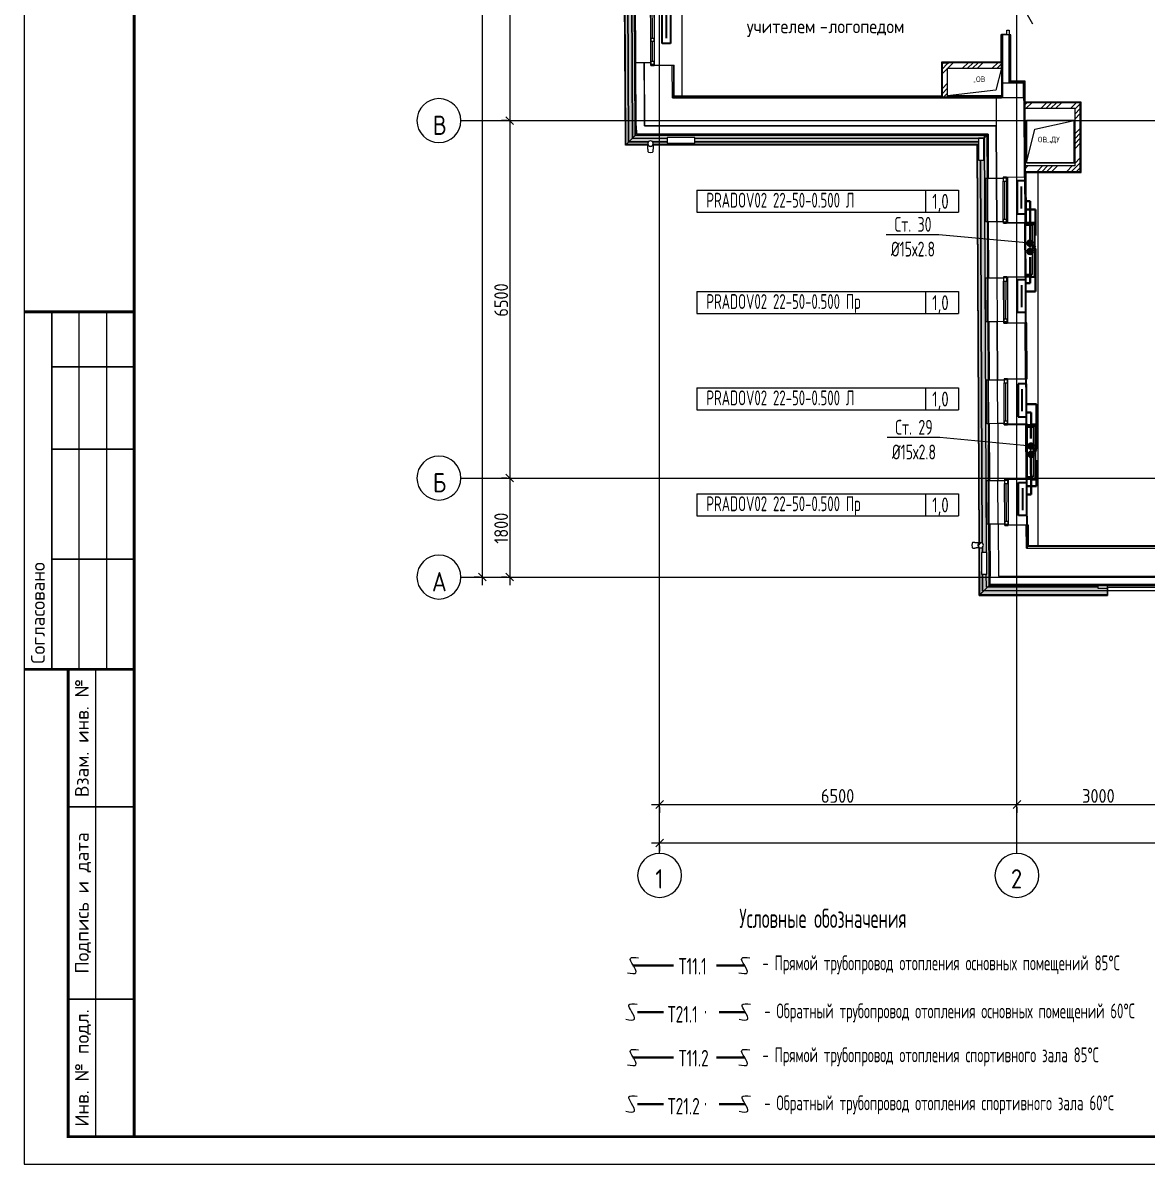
# Model space of a CAD drawing. Header units: millimetres. Extents: x -3929 to 624051, y 52832 to 514950.
# Drawn here: x 155734 to 176184, y 228186 to 248942 of the extents above; entities that cross this region are included whole.
import ezdxf
from ezdxf import colors
from ezdxf.entities.mleader import LeaderData, LeaderLine
from ezdxf.enums import TextEntityAlignment as Align
from ezdxf.math import Vec2, Vec3

# ---------------------------------------------------------------- set-up
doc = ezdxf.new("R2010")
doc.units = ezdxf.units.MM
doc.linetypes.add('ADSK_Линия сетки', pattern=[25, 20, -2.5, 0, -2.5])
doc.linetypes.add('Hidden', pattern=[7.14375, 4.7625, -2.38125])
for name, color, linetype in [('9_Форматы', 7, 'Continuous'), ('ПРИБОРЫ', 3, 'Continuous'), ('статистика приборов', 252, 'Continuous'), ('стояки', 7, 'Continuous')]:
    doc.layers.add(name, color=color, linetype=linetype)
for name, color, linetype, lineweight in [('_ Окна', 7, 'Continuous', 9), ('_надписи ОВ', 7, 'Continuous', 20), ('Аннотация', 7, 'Continuous', 18), ('Двери', 7, 'Continuous', 9), ('Марки помещений', 7, 'Continuous', 20), ('Обобщенные модели', 7, 'Continuous', 18), ('ОВ-О-Оборудование', 32, 'Continuous', 35), ('ОВ-рамка', 7, 'Continuous', 30), ('ОВ-ТЕКСТ', 7, 'Continuous', 25), ('Ограждение', 7, 'Continuous', 9), ('Окна', 7, 'Continuous', 9), ('Оси', 253, 'Continuous', 9), ('Перекрытие', 7, 'Continuous', 18), ('Размеры', 7, 'Continuous', 9), ('Стены внутренние', 7, 'Continuous', 18), ('Стены наружные', 7, 'Continuous', 18), ('Стены несущие', 7, 'Continuous', 30), ('Стены отделка', 7, 'Continuous', 30), ('Стены перегородки', 7, 'Continuous', 30), ('Стены штриховка', 7, 'Continuous', 9)]:
    doc.layers.add(name, color=color, linetype=linetype, lineweight=lineweight)
for name, color, linetype, true_color in [('т11.1', 1, 'Continuous', 0xff0000), ('т11.2', 7, 'Continuous', 0x6d366d), ('т21.1', 5, 'Continuous', 0x0000ff), ('т21.2', 7, 'Continuous', 0x004285)]:
    doc.layers.add(name, color=color, linetype=linetype, true_color=true_color)
doc.styles.add('GOST Common', font='GOST_Common.ttf', dxfattribs={"width": 0.9, "height": 350})
doc.styles.add('GOST Common_1', font='GOST_Common.ttf', dxfattribs={"width": 0.9, "height": 250})
doc.styles.add('GOST Common_2', font='GOST_Common.ttf', dxfattribs={"width": 0.9, "height": 250})
doc.styles.add('GOST Common_5', font='GOST_Common.ttf', dxfattribs={"width": 0.9, "height": 200})
doc.styles.add('ГОСТ', font='isocpeur.ttf', dxfattribs={"width": 0.8, "height": 250})
doc.styles.add('СТИЛЬ', font='simplex.shx', dxfattribs={"width": 0.65})

# ---------------------------------------------------------------- blocks, each defined once
blk = doc.blocks.new('*U2874')
at = {"layer": 'ОВ-О-Оборудование', "color": 32, "ltscale": 0.1, "true_color": 0xcd6928}
for p, q in [((500, 75), (-500, 75)), ((-500, 75), (-500, -75)), ((-400, 0), (400, 0)), ((500, -75), (500, 75)), ((-500, -75), (500, -75))]:
    blk.add_line(p, q, dxfattribs=at)
blk = doc.blocks.new('2 этаж')
at = {"layer": 'Ограждение', "lineweight": 0, "transparency": 33554432}
for points in [[(357433, -163498), (357611, -163319), (357547, -150924), (357369, -150925), (357433, -163361)], [(357433, -163498), (357437, -163493), (357373, -150954), (357369, -150954), (357433, -163498)], [(357611, -163320), (357612, -163319), (357611, -163319)], [(366204, -171686), (366204, -171556), (366024, -171556), (366024, -171507), (364047, -171507), (363869, -171686), (366024, -171686)], [(364216, -171686), (366204, -171686), (366204, -171682), (363873, -171682), (363869, -171686), (364047, -171686)]]:
    blk.add_hatch(color=253, dxfattribs=at).paths.add_polyline_path(points)
h = blk.add_hatch(color=253, dxfattribs=at)
h.paths.add_polyline_path([(358193, -163498), (363833, -163498), (363855, -163476), (363855, -163370), (363955, -163370), (363955, -163376), (364009, -163322), (364009, -163320), (357611, -163320), (357433, -163498), (357849, -163498), (357840, -163480), (357840, -163458), (357849, -163438), (357869, -163423), (357889, -163419), (357910, -163424), (357928, -163438), (357937, -163458), (357937, -163480), (357930, -163498), (357937, -163498)])
h.paths.add_polyline_path([(358693, -163461), (358193, -163461), (358193, -163361), (358693, -163361)])
h = blk.add_hatch(color=253, dxfattribs=at)
h.paths.add_polyline_path([(363869, -171686), (364047, -171506), (364023, -165914), (364021, -165914), (364017, -164895), (364018, -164895), (364015, -164099), (364013, -164099), (364009, -163322), (363955, -163376), (363955, -163770), (363855, -163770), (363855, -163476), (363833, -163498), (363865, -170734), (363883, -170725), (363905, -170725), (363926, -170735), (363940, -170753), (363945, -170774), (363940, -170796), (363925, -170813), (363906, -170823), (363884, -170823), (363865, -170814), (363869, -171580)])
h.paths.add_polyline_path([(364009, -171303), (363909, -171303), (363909, -170903), (364009, -170903), (364009, -171179)])
h = blk.add_hatch(color=253, dxfattribs=at)
h.paths.add_polyline_path([(357929, -163498), (363833, -163498), (363837, -163494), (357930, -163494), (357928, -163498)])
h.paths.add_polyline_path([(357433, -163498), (357849, -163498), (357847, -163494), (357437, -163494), (357433, -163498)])
h = blk.add_hatch(color=253, dxfattribs=at)
h.paths.add_polyline_path([(363869, -171686), (363873, -171681), (363869, -170816), (363865, -170814), (363869, -171686)])
h.paths.add_polyline_path([(363865, -170734), (363869, -170732), (363837, -163494), (363833, -163498), (363865, -170725)])
h = blk.add_hatch(color=253, dxfattribs=at)
h.paths.add_polyline_path([(364047, -171507), (364048, -171506), (364047, -171506)])
h.paths.add_polyline_path([(364034, -168564), (364035, -168564), (364034, -168564)])
h.paths.add_polyline_path([(364026, -166709), (364027, -166709), (364026, -166709)])
h.paths.add_polyline_path([(364018, -164895), (364019, -164895), (364018, -164895)])
at = {"layer": 'Стены внутренние', "lineweight": 0}
for points in [[(364871, -164956), (364871, -164916), (364718, -164916), (364718, -164956), (364831, -164956)], [(364871, -165890), (364871, -164956), (364831, -164956), (364831, -165890)], [(364720, -165890), (364831, -165890), (364831, -165850), (364720, -165850)], [(364887, -168626), (364887, -168586), (364735, -168586), (364735, -168626), (364847, -168626)], [(364887, -169571), (364887, -168626), (364847, -168626), (364847, -169571)], [(364737, -169571), (364847, -169571), (364847, -169531), (364737, -169531)]]:
    blk.add_hatch(color=253, dxfattribs=at).paths.add_polyline_path(points)
at = {"color": 253, "linetype": 'ByBlock', "lineweight": 0}
for p, q in [((355258, -162982), (355399, -163123)), ((355399, -163123), (355258, -162982)), ((355258, -169482), (355399, -169623)), ((355399, -169623), (355258, -169482)), ((354758, -171282), (354900, -171423)), ((355258, -171282), (355399, -171423)), ((358126, -175418), (357984, -175559)), ((364484, -175559), (364626, -175418)), ((364626, -175418), (364484, -175559)), ((358126, -176118), (357984, -176259))]:
    blk.add_line(p, q, dxfattribs=at)
at = {"layer": '_ Окна', "color": 253, "lineweight": 0}
for p, q in [((357923, -161552), (357919, -160732)), ((357893, -161552), (357953, -161552)), ((357893, -161612), (357893, -161552)), ((357953, -161612), (357893, -161612)), ((357925, -161972), (357923, -161612)), ((357953, -161552), (357953, -161612)), ((357895, -161972), (357955, -161972)), ((357896, -162052), (357895, -161972)), ((357955, -162032), (357895, -162032)), ((357956, -162052), (357896, -162052)), ((357955, -161972), (357956, -162052)), ((364363, -164078), (364303, -164078)), ((364303, -164078), (364303, -164154)), ((364363, -164098), (364303, -164098)), ((364303, -164154), (364363, -164154)), ((364336, -164842), (364333, -164154)), ((364363, -164154), (364363, -164078)), ((364306, -164842), (364366, -164842)), ((364307, -164918), (364306, -164842)), ((364367, -164898), (364307, -164898)), ((364367, -164918), (364307, -164918)), ((364366, -164842), (364367, -164918)), ((364371, -165893), (364311, -165893)), ((364311, -165893), (364312, -165969)), ((364371, -165913), (364311, -165913)), ((364312, -165969), (364372, -165969)), ((364345, -166657), (364342, -165969)), ((364372, -165969), (364371, -165893)), ((364315, -166657), (364375, -166657)), ((364315, -166733), (364315, -166657)), ((364375, -166657), (364375, -166733)), ((364375, -166713), (364315, -166713)), ((364375, -166733), (364315, -166733)), ((364380, -167747), (364320, -167747)), ((364320, -167747), (364321, -167823)), ((364380, -167767), (364320, -167767)), ((364321, -167823), (364381, -167823)), ((364354, -168511), (364351, -167823)), ((364381, -167823), (364380, -167747)), ((364324, -168511), (364384, -168511)), ((364324, -168587), (364324, -168511)), ((364384, -168511), (364384, -168587)), ((364384, -168567), (364324, -168567)), ((364384, -168587), (364324, -168587)), ((364389, -169574), (364329, -169574)), ((364329, -169574), (364329, -169650)), ((364389, -169594), (364329, -169594)), ((364329, -169650), (364389, -169650)), ((364362, -170338), (364359, -169650)), ((364389, -169650), (364389, -169574)), ((364332, -170338), (364392, -170338)), ((364333, -170414), (364332, -170338)), ((364393, -170394), (364333, -170394)), ((364392, -170338), (364393, -170414)), ((364393, -170414), (364333, -170414))]:
    blk.add_line(p, q, dxfattribs=at)
at = {"layer": 'Двери', "color": 253, "lineweight": 0}
for p, q in [((364412, -160550), (364840, -161291)), ((364372, -161406), (364412, -161406)), ((364372, -161493), (364372, -161406)), ((364412, -161406), (364412, -161493)), ((364412, -161493), (364372, -161493))]:
    blk.add_line(p, q, dxfattribs=at)
at = {"layer": 'Обобщенные модели', "color": 253, "lineweight": 0}
for p, q in [((364272, -162099), (364172, -162499)), ((364172, -162499), (363292, -162599)), ((364272, -162599), (363292, -162599)), ((363292, -162599), (364272, -162599)), ((364725, -163822), (364725, -163052)), ((364725, -163052), (365595, -163052)), ((365595, -163052), (364725, -163052)), ((364725, -163052), (364725, -163822)), ((364879, -163206), (365595, -163052)), ((365595, -163052), (365595, -163822)), ((365595, -163822), (365595, -163052)), ((364725, -163822), (364879, -163206)), ((357839, -163493), (357839, -163490)), ((357839, -163494), (357839, -163493)), ((357839, -163496), (357839, -163495)), ((357839, -163500), (357839, -163498)), ((357839, -163504), (357839, -163500)), ((357839, -163508), (357839, -163504)), ((357839, -163512), (357839, -163508)), ((357839, -163516), (357839, -163512)), ((357839, -163520), (357839, -163516)), ((357839, -163525), (357839, -163520)), ((357839, -163530), (357839, -163525)), ((357839, -163535), (357839, -163530)), ((357839, -163540), (357839, -163535)), ((357839, -163545), (357839, -163540)), ((357839, -163550), (357839, -163545)), ((357839, -163556), (357839, -163550)), ((357939, -163489), (357939, -163492)), ((357939, -163492), (357939, -163493)), ((357939, -163493), (357939, -163494)), ((357939, -163495), (357939, -163497)), ((357939, -163498), (357939, -163502)), ((357939, -163502), (357939, -163506)), ((357939, -163506), (357939, -163510)), ((357939, -163510), (357939, -163514)), ((357939, -163514), (357939, -163519)), ((357939, -163519), (357939, -163523)), ((357939, -163523), (357939, -163528)), ((357939, -163528), (357939, -163533)), ((357939, -163533), (357939, -163538)), ((357939, -163538), (357939, -163543)), ((357939, -163543), (357939, -163548)), ((357939, -163548), (357939, -163553)), ((357839, -163561), (357839, -163556)), ((357839, -163567), (357839, -163561)), ((357839, -163572), (357839, -163567)), ((357839, -163572), (357839, -163615)), ((357939, -163553), (357939, -163559)), ((357939, -163559), (357939, -163564)), ((357939, -163564), (357939, -163570)), ((357939, -163570), (357939, -163572)), ((357939, -163615), (357939, -163572)), ((365595, -163822), (364725, -163822)), ((364725, -163822), (365595, -163822)), ((363791, -170725), (363748, -170725)), ((363791, -170725), (363796, -170725)), ((363796, -170725), (363802, -170725)), ((363802, -170725), (363807, -170725)), ((363807, -170725), (363813, -170724)), ((363813, -170724), (363818, -170724)), ((363818, -170724), (363823, -170724)), ((363823, -170724), (363828, -170724)), ((363828, -170724), (363833, -170724)), ((363833, -170724), (363838, -170724)), ((363838, -170724), (363843, -170724)), ((363843, -170724), (363847, -170724)), ((363847, -170724), (363851, -170724)), ((363851, -170724), (363855, -170724)), ((363855, -170724), (363859, -170724)), ((363859, -170724), (363863, -170724)), ((363863, -170724), (363865, -170724)), ((363867, -170724), (363868, -170724)), ((363870, -170724), (363873, -170724)), ((363873, -170724), (363874, -170724)), ((363749, -170825), (363791, -170825)), ((363793, -170825), (363791, -170825)), ((363799, -170825), (363793, -170825)), ((363805, -170825), (363799, -170825)), ((363810, -170824), (363805, -170825)), ((363815, -170824), (363810, -170824)), ((363821, -170824), (363815, -170824)), ((363826, -170824), (363821, -170824)), ((363831, -170824), (363826, -170824)), ((363836, -170824), (363831, -170824)), ((363840, -170824), (363836, -170824)), ((363845, -170824), (363840, -170824)), ((363849, -170824), (363845, -170824)), ((363854, -170824), (363849, -170824)), ((363858, -170824), (363854, -170824)), ((363861, -170824), (363858, -170824)), ((363865, -170824), (363861, -170824)), ((363869, -170824), (363867, -170824)), ((363871, -170824), (363869, -170824)), ((363872, -170824), (363871, -170824)), ((363875, -170824), (363872, -170824))]:
    blk.add_line(p, q, dxfattribs=at)
at = {"layer": 'Обобщенные модели', "color": 253, "linetype": 'Continuous', "lineweight": 0}
blk.add_line((363847, -170783), (363905, -170725), dxfattribs=at)
at = {"layer": 'Обобщенные модели', "color": 253, "lineweight": 0}
for centre, radius, start, end in [((363782, -162349), 2.5, 0, 180), ((363782, -162349), 2.5, 120, 180), ((363782, -162349), 2.5, 180, 0), ((363782, -162349), 2.5, 240, 345), ((363782, -162349), 2.5, 15, 90), ((357889, -163469), 50, 90, 270), ((357889, -163469), 52, 203.2523, 208.696), ((357889, -163469), 52, 208.696, 210.1943), ((357889, -163469), 52, 211.019, 213.1761), ((357889, -163469), 52, 215.3357, 270), ((357889, -163469), 50, 270, 90), ((357889, -163469), 52, 270, 324.6643), ((357889, -163469), 52, 326.8239, 328.981), ((357889, -163469), 52, 331.304, 336.7477), ((357889, -163469), 52, 329.8057, 331.304), ((365160, -163437), 2.5, 0, 180), ((365160, -163437), 2.5, 60, 165), ((365160, -163437), 2.5, 180, 0), ((365160, -163437), 2.5, 195, 270), ((365160, -163437), 2.5, 300, 0), ((363895, -170774), 52, 125.2348, 180.2725), ((363895, -170774), 52, 180.2725, 235.2696), ((363895, -170774), 50, 0.2725, 180.2725), ((363895, -170774), 50, 180.2725, 0.2725), ((363895, -170774), 52, 120.9173, 123.0748), ((363895, -170774), 52, 118.5939, 120.0924), ((363895, -170774), 52, 113.3663, 118.5939), ((363895, -170774), 52, 237.4288, 239.5855), ((363895, -170774), 52, 240.41, 241.908), ((363895, -170774), 52, 241.908, 247.1874)]:
    blk.add_arc(centre, radius, start, end, dxfattribs=at)
for centre, major_axis, start_param, end_param in [((357889, -163615), (50, 0), 3.141593, 4.712389), ((357889, -163615), (50, 0), 4.712389, 6.283185), ((363748, -170775), (0.2, -50), 3.141593, 4.712389), ((363748, -170775), (0.2, -50), 4.712389, 6.283185)]:
    blk.add_ellipse(centre, major_axis=major_axis, ratio=0.309017, start_param=start_param, end_param=end_param, dxfattribs=at)
at = {"layer": 'Ограждение', "color": 253, "lineweight": 0}
for p, q in [((357433, -163498), (357369, -150925)), ((357433, -163498), (357369, -150954)), ((357435, -163497), (357370, -150925)), ((357434, -163497), (357370, -150954)), ((357434, -163497), (357370, -150954)), ((357435, -163497), (357371, -150954)), ((357437, -163495), (357372, -150954)), ((357437, -163495), (357373, -150954)), ((357437, -163494), (357373, -150954)), ((357439, -163493), (357374, -150954)), ((357611, -163320), (357547, -150924)), ((357611, -163320), (357547, -150924)), ((357596, -160282), (357605, -162003)), ((357605, -162003), (357596, -160282)), ((357605, -162003), (357612, -163319)), ((357611, -163320), (357433, -163498)), ((357435, -163497), (357611, -163320)), ((357612, -163319), (357611, -163320)), ((364009, -163320), (357611, -163320)), ((364009, -163320), (357611, -163320)), ((364009, -163322), (363955, -163376)), ((363955, -163376), (364009, -163322)), ((357433, -163498), (357434, -163497)), ((357435, -163497), (357433, -163498)), ((357433, -163498), (357435, -163497)), ((357849, -163498), (357433, -163498)), ((357849, -163498), (357433, -163498)), ((357848, -163497), (357434, -163497)), ((357848, -163497), (357434, -163497)), ((357435, -163497), (357434, -163497)), ((357439, -163493), (357435, -163497)), ((357435, -163497), (357437, -163494)), ((357437, -163494), (357435, -163497)), ((357435, -163497), (357437, -163494)), ((357437, -163495), (357435, -163497)), ((357435, -163497), (357437, -163495)), ((357848, -163497), (357435, -163497)), ((357848, -163497), (357435, -163497)), ((357437, -163494), (357439, -163493)), ((357847, -163494), (357437, -163494)), ((357847, -163495), (357437, -163495)), ((357847, -163495), (357437, -163495)), ((357437, -163495), (357437, -163495)), ((357846, -163493), (357439, -163493)), ((363833, -163498), (357928, -163498)), ((363833, -163498), (357928, -163498)), ((363835, -163497), (357929, -163497)), ((363835, -163497), (357929, -163497)), ((363835, -163497), (357929, -163497)), ((363834, -163497), (357929, -163497)), ((363837, -163494), (357930, -163494)), ((363837, -163495), (357930, -163495)), ((363837, -163495), (357930, -163495)), ((363839, -163493), (357931, -163493)), ((363833, -163498), (363855, -163476)), ((363834, -163497), (363833, -163498)), ((363833, -163498), (363835, -163497)), ((363835, -163497), (363833, -163498)), ((363865, -170734), (363833, -163498)), ((363865, -170734), (363833, -163498)), ((363866, -170734), (363834, -163497)), ((363855, -163476), (363835, -163497)), ((363835, -163497), (363839, -163493)), ((363837, -163494), (363835, -163497)), ((363835, -163497), (363837, -163494)), ((363837, -163494), (363835, -163497)), ((363835, -163497), (363837, -163495)), ((363837, -163495), (363835, -163497)), ((363835, -163497), (363835, -163497)), ((363866, -170734), (363835, -163497)), ((363866, -170734), (363835, -163497)), ((363867, -170733), (363835, -163497)), ((363839, -163493), (363837, -163494)), ((363869, -170732), (363837, -163494)), ((363837, -163495), (363837, -163495)), ((363868, -170733), (363837, -163495)), ((363869, -170732), (363837, -163495)), ((363870, -170732), (363839, -163493)), ((364018, -164895), (364015, -164099)), ((364018, -164895), (364015, -164099)), ((364016, -164099), (364019, -164895)), ((364019, -164895), (364016, -164099)), ((364026, -166709), (364023, -165914)), ((364026, -166709), (364023, -165914)), ((364024, -165914), (364027, -166709)), ((364027, -166709), (364024, -165914)), ((364034, -168564), (364031, -167769)), ((364034, -168564), (364031, -167769)), ((364032, -167769), (364035, -168564)), ((364035, -168564), (364032, -167769)), ((364047, -171507), (364036, -168947)), ((364047, -171507), (364036, -168947)), ((364040, -169596), (364043, -170391)), ((364043, -170391), (364040, -169596)), ((363869, -171686), (363865, -170814)), ((363869, -171686), (363865, -170814)), ((363870, -171685), (363866, -170815)), ((363870, -171685), (363866, -170815)), ((363870, -171684), (363867, -170815)), ((363871, -171684), (363867, -170815)), ((363872, -171682), (363869, -170816)), ((363873, -171682), (363869, -170816)), ((363873, -171682), (363869, -170816)), ((363874, -171681), (363871, -170817)), ((364047, -171507), (363869, -171686)), ((363870, -171684), (364047, -171507)), ((364048, -171506), (364047, -171507)), ((364047, -171507), (366024, -171507)), ((364047, -171507), (366024, -171507)), ((364048, -171486), (364048, -171506)), ((366204, -171556), (366204, -171686)), ((366204, -171684), (366204, -171556)), ((363870, -171684), (363869, -171686)), ((363869, -171686), (363870, -171684)), ((363869, -171686), (363870, -171685)), ((363869, -171686), (366204, -171686)), ((363869, -171686), (366204, -171686)), ((363874, -171681), (363870, -171684)), ((363870, -171684), (363873, -171682)), ((363873, -171682), (363870, -171684)), ((363870, -171684), (363873, -171682)), ((363870, -171684), (366204, -171684)), ((363871, -171684), (363870, -171685)), ((363870, -171685), (366204, -171685)), ((363870, -171685), (366204, -171685)), ((363872, -171682), (363871, -171684)), ((363871, -171684), (363872, -171682)), ((363871, -171684), (366204, -171684)), ((363872, -171682), (366204, -171682)), ((363873, -171682), (363872, -171682)), ((363873, -171682), (363874, -171681)), ((363873, -171682), (366204, -171682)), ((363873, -171682), (366204, -171682)), ((363874, -171681), (366204, -171681)), ((366204, -171682), (366204, -171681)), ((366204, -171681), (366204, -171684)), ((366204, -171684), (366204, -171682)), ((366204, -171682), (366204, -171684)), ((366204, -171684), (366204, -171682)), ((366204, -171682), (366204, -171682)), ((366204, -171682), (366204, -171684)), ((366204, -171684), (366204, -171682)), ((366204, -171686), (366204, -171684)), ((366204, -171684), (366204, -171686)), ((366204, -171684), (366204, -171685)), ((366204, -171686), (366204, -171685))]:
    blk.add_line(p, q, dxfattribs=at)
at = {"layer": 'Окна', "color": 253, "lineweight": 0}
for p, q in [((357893, -161552), (357889, -160732)), ((357949, -160732), (357953, -161552)), ((357893, -161552), (357893, -161612)), ((357895, -161972), (357893, -161612)), ((357953, -161612), (357953, -161552)), ((357953, -161612), (357955, -161972)), ((357895, -161972), (357896, -162052)), ((357896, -162052), (357956, -162052)), ((357956, -162052), (357955, -161972)), ((364303, -164078), (364303, -164154)), ((364363, -164078), (364303, -164078)), ((364306, -164842), (364303, -164154)), ((364363, -164154), (364363, -164078)), ((364363, -164154), (364366, -164842)), ((364306, -164842), (364307, -164918)), ((364307, -164918), (364367, -164918)), ((364367, -164918), (364366, -164842)), ((364311, -165893), (364312, -165969)), ((364371, -165893), (364311, -165893)), ((364315, -166657), (364312, -165969)), ((364372, -165969), (364371, -165893)), ((364372, -165969), (364375, -166657)), ((364315, -166657), (364315, -166733)), ((364375, -166733), (364375, -166657)), ((364315, -166733), (364375, -166733)), ((364320, -167747), (364321, -167823)), ((364380, -167747), (364320, -167747)), ((364324, -168511), (364321, -167823)), ((364381, -167823), (364380, -167747)), ((364381, -167823), (364384, -168511)), ((364324, -168511), (364324, -168587)), ((364384, -168587), (364384, -168511)), ((364324, -168587), (364384, -168587)), ((364329, -169574), (364329, -169650)), ((364389, -169574), (364329, -169574)), ((364332, -170338), (364329, -169650)), ((364389, -169650), (364389, -169574)), ((364389, -169650), (364392, -170338)), ((364332, -170338), (364333, -170414)), ((364393, -170414), (364392, -170338)), ((364333, -170414), (364393, -170414))]:
    blk.add_line(p, q, dxfattribs=at)
at = {"layer": 'Оси', "color": 253, "linetype": 'ADSK_Линия сетки', "lineweight": 0}
for p, q in [((364555, -176377), (364555, -127124)), ((358055, -176377), (358055, -127237)), ((354441, -163052), (420560, -163052)), ((354441, -169552), (407251, -169552)), ((354441, -171352), (414768, -171352))]:
    blk.add_line(p, q, dxfattribs=at)
at = {"layer": 'Оси', "color": 253, "lineweight": 0}
for centre, start, end in [((354041, -163052), 90, 270), ((354041, -163052), 270, 90), ((354041, -169552), 90, 270), ((354041, -169552), 270, 90), ((354041, -171352), 90, 270), ((354041, -171352), 270, 90), ((358055, -176777), 0, 180), ((364555, -176777), 0, 180), ((358055, -176777), 180, 0), ((364555, -176777), 180, 0)]:
    blk.add_arc(centre, 400, start, end, dxfattribs=at)
at = {"layer": 'Перекрытие', "color": 253, "lineweight": 0}
for p, q in [((357956, -160232), (357956, -162046)), ((358465, -162606), (358465, -160241)), ((364272, -161493), (364272, -161478)), ((364272, -161478), (364372, -161478)), ((357956, -162046), (358311, -162046)), ((358311, -162046), (358311, -162050)), ((364382, -164078), (364382, -164908)), ((364942, -163982), (364942, -163977)), ((364942, -170784), (364942, -163994)), ((364382, -164908), (364696, -164908)), ((364382, -165893), (364382, -166728)), ((364382, -166728), (364705, -166728)), ((364728, -167385), (364729, -167439)), ((364382, -167747), (364382, -168058)), ((364384, -168568), (364714, -168568)), ((364734, -168568), (364742, -168568)), ((364742, -168568), (364742, -168585)), ((364742, -168626), (364742, -169531)), ((364392, -169574), (364392, -170161)), ((364393, -170400), (364723, -170400)), ((364743, -170400), (364760, -170400)), ((364760, -170400), (364760, -170784))]:
    blk.add_line(p, q, dxfattribs=at)
at = {"layer": 'Размеры', "color": 253, "lineweight": 0}
for p, q in [((354829, -128152), (354829, -171502)), ((355328, -158252), (355328, -163202)), ((355328, -162902), (355328, -169702)), ((355278, -163052), (355178, -163052)), ((355278, -163052), (355178, -163052)), ((355278, -169552), (355178, -169552)), ((355278, -169552), (355178, -169552)), ((355328, -169402), (355328, -171502)), ((354779, -171352), (354679, -171352)), ((355278, -171352), (355178, -171352)), ((357905, -175488), (364705, -175488)), ((358055, -175538), (358055, -175638)), ((364405, -175488), (367705, -175488)), ((364555, -175538), (364555, -175638)), ((364555, -175538), (364555, -175638)), ((357905, -176188), (420055, -176188)), ((358055, -176238), (358055, -176338))]:
    blk.add_line(p, q, dxfattribs=at)
at = {"layer": 'Стены внутренние', "color": 253, "linetype": 'Continuous', "lineweight": 0}
for p, q in [((363192, -162024), (363223, -161993)), ((363192, -162114), (363292, -162014)), ((363292, -162014), (363307, -161999)), ((363297, -162099), (363397, -161999)), ((363566, -162099), (363666, -161999)), ((363656, -162099), (363756, -161999)), ((363746, -162099), (363846, -161999)), ((363836, -162099), (363936, -161999)), ((364105, -162099), (364205, -161999)), ((364195, -162099), (364272, -162022)), ((363192, -162203), (363292, -162103)), ((363192, -162473), (363292, -162373)), ((363192, -162563), (363292, -162463)), ((363227, -162618), (363292, -162552)), ((364687, -162775), (364734, -162727)), ((364724, -162827), (364824, -162727)), ((364993, -162827), (365093, -162727)), ((365083, -162827), (365183, -162727)), ((365173, -162827), (365273, -162727)), ((365263, -162827), (365363, -162727)), ((365532, -162827), (365605, -162754)), ((365605, -162754), (365632, -162727)), ((365605, -162844), (365705, -162744)), ((365605, -162934), (365705, -162834)), ((365605, -163024), (365705, -162924)), ((365716, -162730), (365705, -162749)), ((365705, -163118), (365706, -163118)), ((365605, -163293), (365705, -163193)), ((365605, -163383), (365705, -163283)), ((365705, -163321), (365706, -163321)), ((365605, -163473), (365705, -163373)), ((365605, -163563), (365705, -163463)), ((365712, -163549), (365705, -163561)), ((365605, -163832), (365705, -163732)), ((365705, -163626), (365706, -163626)), ((364695, -163934), (364751, -163877)), ((364921, -163977), (365021, -163877)), ((365011, -163977), (365111, -163877)), ((365100, -163977), (365200, -163877)), ((365190, -163977), (365290, -163877)), ((365460, -163977), (365560, -163877)), ((365549, -163977), (365649, -163877)), ((365639, -163977), (365705, -163912)), ((365649, -163877), (365705, -163822))]:
    blk.add_line(p, q, dxfattribs=at)
at = {"layer": 'Стены внутренние', "color": 253, "lineweight": 0}
for p, q in [((364187, -164894), (364183, -164099)), ((364204, -168563), (364200, -167768)), ((364213, -170390), (364209, -169595))]:
    blk.add_line(p, q, dxfattribs=at)
at = {"layer": 'Стены наружные', "color": 253, "lineweight": 0}
for p, q in [((357441, -163489), (357376, -150999)), ((357490, -163439), (357426, -150909)), ((357426, -150999), (357490, -163439)), ((357564, -163369), (357487, -150924)), ((357496, -150924), (357560, -163369)), ((357537, -150924), (357605, -162003)), ((357625, -162003), (357616, -160283)), ((363959, -163320), (363959, -163369)), ((363959, -163320), (363995, -170903)), ((357844, -163489), (357441, -163489)), ((357490, -163439), (357849, -163439)), ((357849, -163439), (357490, -163439)), ((357560, -163369), (358193, -163369)), ((357928, -163439), (358193, -163439)), ((358193, -163439), (357928, -163439)), ((363839, -163489), (357933, -163489)), ((358693, -163369), (363959, -163369)), ((358693, -163439), (363855, -163439)), ((363855, -163439), (358693, -163439)), ((363874, -170730), (363839, -163489)), ((363891, -163770), (363924, -170734)), ((363924, -170734), (363891, -163770)), ((363987, -164895), (363983, -164100)), ((363983, -164100), (364013, -164100)), ((364183, -164099), (364187, -164894)), ((364017, -164895), (363987, -164895)), ((363995, -166709), (363991, -165914)), ((363991, -165914), (364021, -165914)), ((364191, -165914), (364195, -166709)), ((364025, -166709), (363995, -166709)), ((364004, -168564), (364000, -167769)), ((364000, -167769), (364030, -167769)), ((364034, -168564), (364004, -168564)), ((364734, -168585), (364734, -168568)), ((364013, -170391), (364009, -169596)), ((364009, -169596), (364039, -169596)), ((364042, -170391), (364013, -170391)), ((364743, -170412), (364743, -170400)), ((364755, -170400), (364755, -170412)), ((363925, -170814), (363925, -170903)), ((363925, -170903), (363925, -170814)), ((363879, -171676), (363875, -170819)), ((363927, -171303), (363929, -171606)), ((363928, -171606), (363927, -171303)), ((363998, -171536), (363997, -171303)), ((366203, -171606), (363928, -171606)), ((366024, -171536), (363998, -171536)), ((366203, -171556), (366203, -171606)), ((366203, -171606), (366203, -171676)), ((366204, -171536), (370283, -171536)), ((372473, -171606), (366204, -171606)), ((366203, -171676), (363879, -171676))]:
    blk.add_line(p, q, dxfattribs=at)
at = {"layer": 'Стены несущие', "color": 253, "lineweight": 0}
for p, q in [((357895, -162002), (357775, -162002)), ((357775, -162002), (357781, -163148)), ((357779, -162638), (357775, -162002)), ((358286, -162050), (357956, -162052)), ((358289, -162638), (358286, -162050)), ((363192, -161993), (363192, -162618)), ((363292, -161993), (363192, -161993)), ((363292, -161999), (363292, -161993)), ((364272, -161999), (363292, -161999)), ((363292, -162099), (364272, -162099)), ((363292, -162618), (363292, -162099)), ((364272, -162099), (364272, -161999)), ((364672, -162369), (364292, -162369)), ((364292, -162369), (364292, -162638)), ((364672, -162638), (364672, -162369)), ((364292, -162638), (358289, -162638)), ((363192, -162618), (363292, -162618)), ((364686, -162638), (364672, -162638)), ((364693, -164076), (364686, -162638)), ((365705, -162727), (364687, -162727)), ((364687, -162727), (364687, -162827)), ((364687, -162827), (365605, -162827)), ((365605, -162827), (365605, -163877)), ((365705, -163977), (365705, -162727)), ((357781, -163148), (364178, -163148)), ((364178, -163148), (364183, -164099)), ((365605, -163877), (364695, -163877)), ((364695, -163877), (364695, -163977)), ((364183, -164099), (364303, -164098)), ((364363, -164078), (364693, -164076)), ((364695, -163977), (365705, -163977)), ((364307, -164893), (364187, -164894)), ((364187, -164894), (364191, -165914)), ((364697, -164916), (364367, -164918)), ((364701, -165891), (364697, -164916)), ((364191, -165914), (364311, -165913)), ((364371, -165893), (364701, -165891)), ((364315, -166708), (364195, -166709)), ((364195, -166709), (364200, -167768)), ((364705, -166731), (364375, -166733)), ((364710, -167745), (364705, -166731)), ((364200, -167768), (364320, -167767)), ((364380, -167747), (364710, -167745)), ((364324, -168562), (364204, -168563)), ((364204, -168563), (364209, -169595)), ((364714, -168585), (364384, -168587)), ((364719, -169572), (364714, -168585)), ((364209, -169595), (364329, -169594)), ((364389, -169574), (364719, -169572)), ((364333, -170389), (364213, -170390)), ((364213, -170390), (364217, -171336)), ((364723, -170412), (364393, -170414)), ((364725, -170826), (364723, -170412)), ((364725, -170826), (371723, -170826)), ((364217, -171336), (372233, -171336))]:
    blk.add_line(p, q, dxfattribs=at)
at = {"layer": 'Стены отделка', "color": 253, "lineweight": 0}
for p, q in [((364292, -161493), (364260, -161493)), ((364260, -161493), (364260, -161987)), ((364272, -161999), (364272, -161493)), ((364444, -161493), (364412, -161493)), ((364432, -162349), (364432, -161493)), ((364444, -162337), (364444, -161493)), ((357775, -162002), (357605, -162003)), ((357605, -162003), (357612, -163319)), ((358318, -162050), (358286, -162050)), ((358320, -162606), (358318, -162050)), ((363180, -161989), (363180, -162606)), ((364260, -161987), (363182, -161987)), ((363192, -161999), (363292, -161999)), ((364272, -162099), (364272, -162638)), ((364692, -162349), (364412, -162349)), ((364702, -162337), (364444, -162337)), ((364692, -162369), (364672, -162369)), ((364692, -162349), (364692, -163278)), ((364704, -162715), (364704, -162339)), ((357781, -163148), (357779, -162638)), ((358288, -162618), (358288, -162618)), ((358288, -162618), (358288, -162638)), ((358288, -162638), (364272, -162638)), ((358308, -162606), (358308, -162618)), ((358308, -162618), (363192, -162618)), ((363180, -162606), (358320, -162606)), ((364272, -162618), (363292, -162618)), ((364272, -162638), (364272, -162618)), ((364672, -162638), (364672, -162684)), ((364672, -162684), (364692, -162684)), ((364685, -162638), (364725, -170826)), ((364705, -162638), (364686, -162638)), ((365722, -162715), (364704, -162715)), ((364745, -170826), (364705, -162638)), ((365722, -163994), (365722, -162715)), ((364704, -163278), (364704, -162727)), ((357612, -163319), (364009, -163319)), ((357631, -163148), (357632, -163298)), ((357632, -163299), (357631, -163148)), ((357632, -163298), (364029, -163298)), ((364009, -163299), (357632, -163299)), ((364028, -163148), (357781, -163148)), ((364029, -163299), (364009, -163299)), ((364009, -163319), (364013, -164100)), ((364178, -163148), (364028, -163149)), ((364028, -163149), (364028, -163148)), ((364029, -163298), (364029, -163299)), ((364183, -164099), (364178, -163148)), ((364692, -163278), (364704, -163278)), ((358693, -163361), (358193, -163361)), ((358193, -163361), (358193, -163461)), ((358193, -163461), (358693, -163461)), ((358693, -163461), (358693, -163361)), ((363955, -163370), (363855, -163370)), ((363855, -163370), (363855, -163770)), ((363955, -163770), (363955, -163370)), ((363855, -163770), (363955, -163770)), ((364013, -164100), (364183, -164099)), ((364033, -164099), (364033, -164100)), ((365705, -163982), (364712, -163982)), ((364712, -163982), (364717, -164916)), ((364724, -163994), (365722, -163994)), ((364729, -164904), (364724, -163994)), ((365705, -163977), (365705, -163982)), ((364187, -164894), (364017, -164895)), ((364017, -164895), (364021, -165914)), ((364717, -164916), (364871, -164916)), ((364718, -164916), (364718, -164956)), ((364718, -164956), (364831, -164956)), ((364881, -164904), (364729, -164904)), ((364831, -164956), (364831, -165850)), ((364871, -165890), (364871, -164916)), ((364883, -165900), (364883, -164906)), ((364021, -165914), (364191, -165914)), ((364831, -165850), (364720, -165850)), ((364720, -165850), (364720, -165890)), ((364871, -165890), (364720, -165890)), ((364721, -165890), (364721, -165891)), ((364721, -165891), (364781, -165891)), ((364781, -165891), (364781, -165902)), ((364781, -165902), (364881, -165902)), ((364025, -166709), (364030, -167769)), ((364195, -166709), (364025, -166709)), ((364045, -166709), (364045, -166734)), ((364200, -167768), (364195, -166709)), ((364725, -166731), (364730, -167745)), ((364737, -166731), (364725, -166731)), ((364742, -167745), (364737, -166731)), ((364030, -167769), (364200, -167768)), ((364730, -167745), (364742, -167745)), ((364204, -168563), (364034, -168564)), ((364034, -168564), (364039, -169596)), ((364794, -168585), (364734, -168585)), ((364734, -168585), (364734, -168586)), ((364734, -168586), (364887, -168586)), ((364735, -168586), (364735, -168626)), ((364735, -168626), (364847, -168626)), ((364897, -168574), (364794, -168574)), ((364794, -168574), (364794, -168585)), ((364847, -168626), (364847, -169531)), ((364887, -169571), (364887, -168586)), ((364899, -169581), (364899, -168576)), ((364847, -169531), (364737, -169531)), ((364737, -169531), (364737, -169571)), ((364887, -169571), (364737, -169571)), ((364739, -169571), (364739, -169572)), ((364039, -169596), (364209, -169595)), ((364739, -169572), (364799, -169572)), ((364799, -169572), (364799, -169583)), ((364799, -169583), (364897, -169583)), ((364213, -170390), (364043, -170391)), ((364043, -170391), (364048, -171506)), ((364063, -170391), (364063, -170424)), ((364743, -170412), (364745, -170796)), ((364755, -170412), (364743, -170412)), ((364757, -170784), (364755, -170412)), ((371693, -170796), (364735, -170796)), ((364735, -170796), (364735, -170826)), ((369482, -170784), (364757, -170784)), ((364009, -170903), (363909, -170903)), ((363909, -170903), (363909, -171303)), ((364009, -171303), (364009, -170903)), ((364725, -170826), (364745, -170826)), ((363909, -171303), (364009, -171303)), ((364068, -171486), (364067, -171336)), ((364048, -171506), (372383, -171506)), ((372383, -171486), (364068, -171486)), ((366024, -171506), (366024, -171556)), ((366024, -171556), (366204, -171556)), ((366204, -171556), (366204, -171506))]:
    blk.add_line(p, q, dxfattribs=at)
at = {"layer": 'Стены перегородки', "color": 253, "lineweight": 0}
for p, q in [((364372, -161493), (364292, -161493)), ((364292, -161493), (364292, -162369)), ((364412, -162369), (364412, -161493))]:
    blk.add_line(p, q, dxfattribs=at)
at = {"layer": 'Стены штриховка', "color": 253, "lineweight": 0}
for p, q in [((364262, -161493), (364262, -161989)), ((364442, -162339), (364442, -161493)), ((357631, -163148), (357625, -162003)), ((358306, -162050), (358308, -162606)), ((358318, -162608), (358316, -162050)), ((363182, -161987), (363180, -161987)), ((363180, -161987), (363180, -161989)), ((364262, -161989), (363180, -161989)), ((363182, -161987), (363182, -162608)), ((364704, -162339), (364442, -162339)), ((364702, -163278), (364702, -162337)), ((364704, -162337), (364702, -162337)), ((364704, -162339), (364704, -162337)), ((363182, -162608), (358318, -162608)), ((364176, -162638), (364178, -163148)), ((364672, -162638), (364292, -162638)), ((365720, -162717), (364704, -162717)), ((364704, -162717), (364704, -162727)), ((365720, -163994), (365720, -162715)), ((365720, -162727), (365705, -162727)), ((357631, -163148), (357631, -163148)), ((364029, -163299), (364033, -164099)), ((364722, -163992), (365705, -163992)), ((364727, -164906), (364722, -163992)), ((365705, -163994), (365705, -163982)), ((364041, -165914), (364037, -164895)), ((364883, -164906), (364727, -164906)), ((364881, -165902), (364881, -164904)), ((364883, -164904), (364881, -164904)), ((364883, -164906), (364883, -164904)), ((364781, -165900), (364883, -165900)), ((364881, -165902), (364883, -165902)), ((364883, -165902), (364883, -165900)), ((364045, -166734), (364050, -167769)), ((364740, -167745), (364735, -166731)), ((364059, -169596), (364054, -168564)), ((364899, -168576), (364794, -168576)), ((364897, -169583), (364897, -168574)), ((364899, -168574), (364897, -168574)), ((364899, -168576), (364899, -168574)), ((364799, -169581), (364899, -169581)), ((364897, -169583), (364899, -169583)), ((364899, -169583), (364899, -169581)), ((364063, -170424), (364067, -171336)), ((364755, -170786), (364753, -170412)), ((369484, -170786), (364755, -170786)), ((364068, -171486), (364048, -171486))]:
    blk.add_line(p, q, dxfattribs=at)
at = {"layer": 'Аннотация', "color": 253, "lineweight": 0, "style": 'GOST Common_5', "width": 0.9}
for s, p in [('ОВ', (363811, -162349)), ('ОВ', (364937, -163446)), ('_', (365081, -163446)), ('ДУ', (365175, -163446))]:
    blk.add_text(s, height=100, dxfattribs=at).set_placement(p)
at = {"layer": 'Марки помещений', "color": 253, "lineweight": 0, "style": 'GOST Common_2', "width": 0.9}
for s, p in [('учителем', (359641, -161463)), ('-', (360969, -161463)), ('логопедом', (361126, -161463))]:
    blk.add_text(s, height=250, dxfattribs=at).set_placement(p)
at = {"layer": 'Оси', "color": 253, "lineweight": 0, "style": 'GOST Common', "width": 0.9}
for s, p in [('В', (353930, -163312)), ('Б', (353930, -169812)), ('А', (353914, -171612)), ('1', (357975, -177016)), ('2', (364444, -177016))]:
    blk.add_text(s, height=350, dxfattribs=at).set_placement(p)
at = {"layer": 'Размеры', "color": 253, "lineweight": 0, "style": 'GOST Common_1', "width": 0.9}
for s, p in [('6500', (355298, -166617)), ('1800', (355298, -170745))]:
    blk.add_text(s, height=250, rotation=90, dxfattribs=at).set_placement(p)
for s, p in [('6500', (360990, -175458)), ('3000', (365740, -175458))]:
    blk.add_text(s, height=250, dxfattribs=at).set_placement(p)
blk = doc.blocks.new('*U2877')
at = {"layer": 'ОВ-О-Оборудование', "color": 32, "ltscale": 0.1, "true_color": 0xcd6928}
for p, q in [((300, 75), (-300, 75)), ((-300, 75), (-300, -75)), ((-200, 0), (200, 0)), ((300, -75), (300, 75)), ((-300, -75), (300, -75))]:
    blk.add_line(p, q, dxfattribs=at)
blk = doc.blocks.new('*U2998')
at = {"layer": '9_Форматы', "color": 7, "linetype": 'Continuous', "lineweight": 9, "ltscale": 100}
blk.add_lwpolyline([(5, -5), (5, 589), (-836, 589), (-836, -5)], close=True, dxfattribs=at)
at = {"layer": '9_Форматы', "color": 7, "linetype": 'Continuous', "lineweight": 9, "ltscale": 100, "const_width": 0.5}
blk.add_lwpolyline([(0, 0), (0, 584), (-816, 584), (-816, 0)], close=True, dxfattribs=at)
at = {"layer": '9_Форматы', "color": 7, "linetype": 'Continuous', "lineweight": 9, "ltscale": 100}
for points, const_width in [([(-816, 150), (-836, 150)], 0.5), ([(-831, 85), (-831, 150)], 0.3), ([(-816, 140), (-831, 140)], 0.3), ([(-816, 125), (-831, 125)], 0.3), ([(-816, 105), (-831, 105)], 0.3), ([(-816, 85), (-836, 85)], 0.5), ([(-816, 0), (-828, 0), (-828, 85), (-828, 85)], 0.5), ([(-823, 0), (-823, 85)], 0.3), ([(-828, 60), (-816, 60)], 0.3), ([(-828, 25), (-816, 25)], 0.3)]:
    blk.add_lwpolyline(points, dxfattribs=dict(at, const_width=const_width))
for points in [[(-826, 85), (-826, 150)], [(-821, 85), (-821, 150)], [(-821, 85), (-821, 150)]]:
    blk.add_lwpolyline(points, dxfattribs=at)
at = {"layer": '9_Форматы', "color": 7, "linetype": 'Continuous', "lineweight": 9, "ltscale": 100, "style": 'ГОСТ'}
blk.add_text('Согласовано', height=2.5, rotation=90, dxfattribs=at).set_placement((-832.25, 86))
for s, p in [('Взам. инв. №', (-825.5, 72.5)), ('Подпись и дата', (-825.5, 42.5)), ('Инв. № подл.', (-825.5, 12.5))]:
    blk.add_text(s, height=2.5, rotation=90, dxfattribs=at).set_placement(p, align=Align.MIDDLE_CENTER)

msp = doc.modelspace()

# ---------------------------------------------------------------- hatches: boundary and pattern name
at = {"layer": 'т11.1', "lineweight": 40}
h = msp.add_hatch(color=256, dxfattribs=at)
h.dxf.hatch_style = 1
h.paths.add_polyline_path([(174103.169, 244934.429, 1), (174003.169, 244934.429, 1)])
h = msp.add_hatch(color=256, dxfattribs=at)
h.dxf.hatch_style = 1
h.paths.add_polyline_path([(174120.717, 241094.471, 1), (174020.717, 241094.471, 1)])
at = {"layer": 'т21.1', "lineweight": 40, "ltscale": 50}
h = msp.add_hatch(color=256, dxfattribs=at)
h.dxf.hatch_style = 1
h.paths.add_polyline_path([(174103.169, 244784.429, 1), (174003.169, 244784.429, 1)])
h = msp.add_hatch(color=256, dxfattribs=at)
h.dxf.hatch_style = 1
h.paths.add_polyline_path([(174120.717, 241244.471, 1), (174020.717, 241244.471, 1)])

# ---------------------------------------------------------------- linework, layer by layer
at = {"layer": '_надписи ОВ', "ltscale": 10}
for points in [[(166730.772, 231665.868), (166884.956, 231665.971), (166833.141, 231805.739), (166783.786, 231927.922), (166934.489, 231940.088)], [(168755.552, 231665.496), (168909.736, 231665.598), (168857.922, 231805.367), (168808.566, 231927.549), (168959.27, 231939.715)], [(166703.772, 230820.48), (166857.956, 230820.582), (166806.141, 230960.351), (166756.786, 231082.533), (166907.489, 231094.7)], [(168765.166, 230820.105), (168919.35, 230820.208), (168867.535, 230959.977), (168818.18, 231082.159), (168968.883, 231094.325)], [(166730.772, 229993.663), (166884.956, 229993.765), (166833.141, 230133.534), (166783.786, 230255.716), (166934.489, 230267.882)], [(168755.552, 229993.29), (168909.736, 229993.393), (168857.922, 230133.162), (168808.566, 230255.344), (168959.27, 230267.51)], [(166703.772, 229148.275), (166857.956, 229148.377), (166806.141, 229288.146), (166756.786, 229410.328), (166907.489, 229422.494)], [(168765.166, 229147.9), (168919.35, 229148.003), (168867.535, 229287.771), (168818.18, 229409.954), (168968.883, 229422.12)]]:
    msp.add_spline(points, degree=3, dxfattribs=at)
at = {"layer": 'ПРИБОРЫ', "color": 7, "lineweight": 15}
for p, q in [((167992.966, 245899.427), (172752.586, 245899.427)), ((167992.966, 245899.427), (172752.586, 245899.427)), ((167992.966, 245899.427), (167992.966, 245499.427)), ((172152.586, 245899.427), (172152.586, 245499.427)), ((172752.586, 245899.427), (172752.586, 245499.427)), ((167992.966, 245499.427), (172752.586, 245499.427)), ((167992.966, 244056.225), (172752.586, 244056.225)), ((167992.966, 244056.225), (172752.586, 244056.225)), ((167992.966, 244056.225), (167992.966, 243656.225)), ((172152.586, 244056.225), (172152.586, 243656.225)), ((172752.586, 244056.225), (172752.586, 243656.225)), ((167992.966, 243656.225), (172752.586, 243656.225)), ((167992.966, 242304.612), (172752.586, 242304.612)), ((167992.966, 242304.612), (172752.586, 242304.612)), ((167992.966, 242304.612), (167992.966, 241904.612)), ((172152.586, 242304.612), (172152.586, 241904.612)), ((172752.586, 242304.612), (172752.586, 241904.612)), ((167992.966, 241904.612), (172752.586, 241904.612)), ((167992.966, 240378.691), (172752.586, 240378.691)), ((167992.966, 240378.691), (172752.586, 240378.691)), ((167992.966, 240378.691), (167992.966, 239978.691)), ((172152.586, 240378.691), (172152.586, 239978.691)), ((172752.586, 240378.691), (172752.586, 239978.691)), ((167992.966, 239978.691), (172752.586, 239978.691))]:
    msp.add_line(p, q, dxfattribs=at)
at = {"layer": 'т11.1', "lineweight": 40}
for p, q in [((173974.117, 245697.283), (174053.772, 245697.283)), ((174053.772, 245697.283), (174053.169, 244934.429)), ((174053.169, 244934.429), (174154.167, 244833.432)), ((174154.167, 244054.83), (174154.167, 244833.432)), ((173974.117, 244054.83), (174154.167, 244054.83)), ((173991.665, 242007.325), (174171.715, 242007.325)), ((174171.715, 242007.325), (174171.715, 241195.469)), ((174070.717, 241094.471), (174171.715, 241195.469)), ((174071.32, 240364.951), (174070.743, 241094.497)), ((173991.665, 240364.951), (174071.32, 240364.951)), ((167571.226, 231796.543), (166828.947, 231796.674)), ((168863.341, 231796.299), (168349.374, 231796.413))]:
    msp.add_line(p, q, dxfattribs=at)
for centre in [(174053.169, 244934.429), (174070.717, 241094.471)]:
    msp.add_circle(centre, 50, dxfattribs=at)
at = {"layer": 'т11.2', "lineweight": 40}
for p, q in [((167571.226, 230124.337), (166828.947, 230124.469)), ((168863.341, 230124.094), (168349.374, 230124.208))]:
    msp.add_line(p, q, dxfattribs=at)
at = {"layer": 'т21.1', "linetype": 'Hidden', "lineweight": 40, "ltscale": 100}
for p, q in [((173974.117, 245547.283), (174154.167, 245547.283)), ((174154.167, 245547.283), (174154.167, 244885.427)), ((174053.169, 244784.429), (174154.167, 244885.427)), ((174053.653, 244204.91), (174053.195, 244784.456)), ((173974.117, 244204.91), (174053.653, 244204.91)), ((173991.665, 241857.325), (174071.201, 241857.325)), ((174071.201, 241857.325), (174070.717, 241244.471)), ((174070.717, 241244.471), (174171.715, 241143.473)), ((174171.715, 240514.951), (174171.715, 241143.473)), ((173991.665, 240514.951), (174171.715, 240514.951)), ((167389.5, 230951.155), (166811.561, 230951.284)), ((168872.955, 230950.909), (168146.125, 230951.188))]:
    msp.add_line(p, q, dxfattribs=at)
at = {"layer": 'т21.1', "lineweight": 40, "ltscale": 50}
for centre in [(174053.169, 244784.429), (174070.717, 241244.471)]:
    msp.add_circle(centre, 50, dxfattribs=at)
at = {"layer": 'т21.2', "linetype": 'Hidden', "lineweight": 40, "ltscale": 100}
for p, q in [((167389.5, 229278.95), (166811.561, 229279.078)), ((168872.955, 229278.704), (168146.125, 229278.983))]:
    msp.add_line(p, q, dxfattribs=at)

# ---------------------------------------------------------------- block references
at = {"layer": 'ОВ-О-Оборудование', "ltscale": 10, "xscale": -1, "rotation": 90}
for name, p in [('*U2874', (167436.841, 249064.911)), ('*U2877', (173898.507, 243971.493)), ('*U2877', (173916.055, 240281.534))]:
    msp.add_blockref(name, p, dxfattribs=at)
at = {"layer": 'ОВ-О-Оборудование', "ltscale": 10, "rotation": 90.00000000000001}
for p in [(173895.132, 245767.795), (173912.299, 242077.837)]:
    msp.add_blockref('*U2877', p, dxfattribs=at)
at = {"layer": 'ОВ-рамка', "ltscale": 100, "transparency": 33554687, "xscale": 100, "yscale": 100, "zscale": 100}
msp.add_blockref('*U2998', (239358.797, 228686.123), dxfattribs=at)
at = {"layer": 'стояки', "color": 5, "lineweight": 40}
msp.add_blockref('2 этаж', (-190738.98, 410215.433), dxfattribs=at)

# ---------------------------------------------------------------- texts
at = {"layer": '_надписи ОВ', "ltscale": 10, "style": 'СТИЛЬ', "width": 0.6}
for s, height, p in [('Условные обозначения', 350, (168766.18, 232482.213)), ('- Прямой трубопровод отопления основных помещений 85%%DС', 270, (169186.074, 231711.462)), ('- Обратный трубопровод отопления основных помещений 60%%DС', 270, (169219.319, 230838.432)), ('- Прямой трубопровод отопления спортивного зала 85%%DС', 270, (169186.074, 230039.257)), ('- Обратный трубопровод отопления спортивного зала 60%%DС', 270, (169219.319, 229166.227))]:
    msp.add_text(s, height=height, dxfattribs=at).set_placement(p)
at = {"layer": '_надписи ОВ', "ltscale": 10, "char_height": 300, "width": 16480.02357, "attachment_point": 1, "line_spacing_factor": 0.7, "style": 'СТИЛЬ'}
for s, insert in [('Т11.1', (167662.641, 231935.688)), ('Т21.1 ', (167463.541, 231061.718)), ('Т11.2', (167662.641, 230263.482)), ('Т21.2 ', (167463.541, 229389.513))]:
    msp.add_mtext(s, dxfattribs=dict(at, insert=insert))
at = {"layer": 'статистика приборов', "color": 7, "style": 'СТИЛЬ', "width": 0.6}
for s, p in [('PRADOV02 22-50-0.500 Л      ', (168167.577, 245581.28)), ('PRADOV02 22-50-0.500 Пр      ', (168167.577, 243738.079)), ('PRADOV02 22-50-0.500 Л      ', (168167.577, 241986.465)), ('PRADOV02 22-50-0.500 Пр      ', (168167.577, 240060.544))]:
    msp.add_text(s, height=270, dxfattribs=at).set_placement(p)
at = {"layer": 'статистика приборов', "color": 7, "style": 'СТИЛЬ', "width": 0.7}
for p in [(172423.652, 245559.878), (172423.652, 243716.677), (172423.652, 241965.063), (172423.652, 240039.142)]:
    msp.add_text('1,0', height=270, dxfattribs=at).set_placement(p, align=Align.CENTER)

# ---------------------------------------------------------------- leaders
at = {"layer": 'ОВ-ТЕКСТ', "color": 7}
ml = msp.add_multileader_mtext('Standard', dxfattribs=at)
ml.set_content('\\A1;Ст. 30^J%%C15х2.8 ', color=7, style='СТИЛЬ')
ml.set_leader_properties(color=7, lineweight=18)
ml.build(insert=Vec2(0, 0))
ml.multileader.update_dxf_attribs({"text_left_attachment_type": 6, "text_right_attachment_type": 6, "dogleg_length": 0.36, "arrow_head_size": 0.126})
ctx = ml.context
ctx.base_point, ctx.char_height, ctx.arrow_head_size, ctx.landing_gap_size, ctx.plane_origin = Vec3(171456.695, 245087.73), 270, 0.126, 0.063, Vec3(178077.609, 240981.644)
ctx.left_attachment, ctx.right_attachment, ctx.text_align_type = 6, 6, 1
notes = []
notes.append((ctx, [(1, (1, 1, 0), (172393.073, 245087.73), (-1, 0), 0.252, [(0, [(174053.169, 244784.429), (174053.169, 244934.429)], 0, [])])]))
ctx.mtext.insert, ctx.mtext.width, ctx.mtext.alignment, ctx.mtext.flow_direction = Vec3(171924.758, 245411.73), 1404.14984, 2, 5
ml = msp.add_multileader_mtext('Standard', dxfattribs=at)
ml.set_content('\\A1;Ст. 29^J%%C15х2.8 ', color=7, style='СТИЛЬ')
ml.set_leader_properties(color=7, lineweight=18)
ml.build(insert=Vec2(0, 0))
ml.multileader.update_dxf_attribs({"text_left_attachment_type": 6, "text_right_attachment_type": 6, "dogleg_length": 0.36, "arrow_head_size": 0.126})
ctx = ml.context
ctx.base_point, ctx.char_height, ctx.arrow_head_size, ctx.landing_gap_size, ctx.plane_origin = Vec3(171474.243, 241397.772), 270, 0.126, 0.063, Vec3(178095.157, 237291.686)
ctx.left_attachment, ctx.right_attachment, ctx.text_align_type = 6, 6, 1
notes.append((ctx, [(1, (1, 1, 0), (172410.621, 241397.772), (-1, 0), 0.252, [(0, [(174070.717, 241094.471), (174070.717, 241244.471)], 0, [])])]))
ctx.mtext.insert, ctx.mtext.width, ctx.mtext.alignment, ctx.mtext.flow_direction = Vec3(171942.306, 241721.772), 1404.14984, 2, 5
for ctx, leaders in notes:
    for number, flags, end, landing, length, lines in leaders:
        leader = LeaderData()
        leader.index, (leader.has_last_leader_line, leader.has_dogleg_vector, leader.attachment_direction) = number, flags
        leader.last_leader_point, leader.dogleg_vector, leader.dogleg_length = Vec3(end), Vec3(landing), length
        for number, points, colour, breaks in lines:
            line = LeaderLine()
            line.index, line.vertices, line.color, line.breaks = number, Vec3.list(points), colors.encode_raw_color(colour), breaks
            leader.lines.append(line)
        ctx.leaders.append(leader)

doc.saveas('drawing.dxf')
